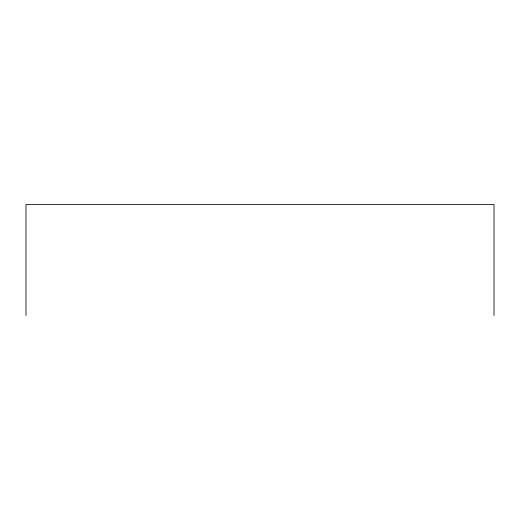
<?xml version="1.0" encoding="UTF-8"?>
<svg xmlns="http://www.w3.org/2000/svg" width="520" height="520" viewBox="0 0 520 520"><rect width="100%" height="100%" fill="white"/><g stroke="black" fill="none" stroke-linecap="round" stroke-linejoin="round"><path stroke-width="0.78" d="M494 315.51L494 204.49L26 204.49L26 315.51"/></g></svg>
